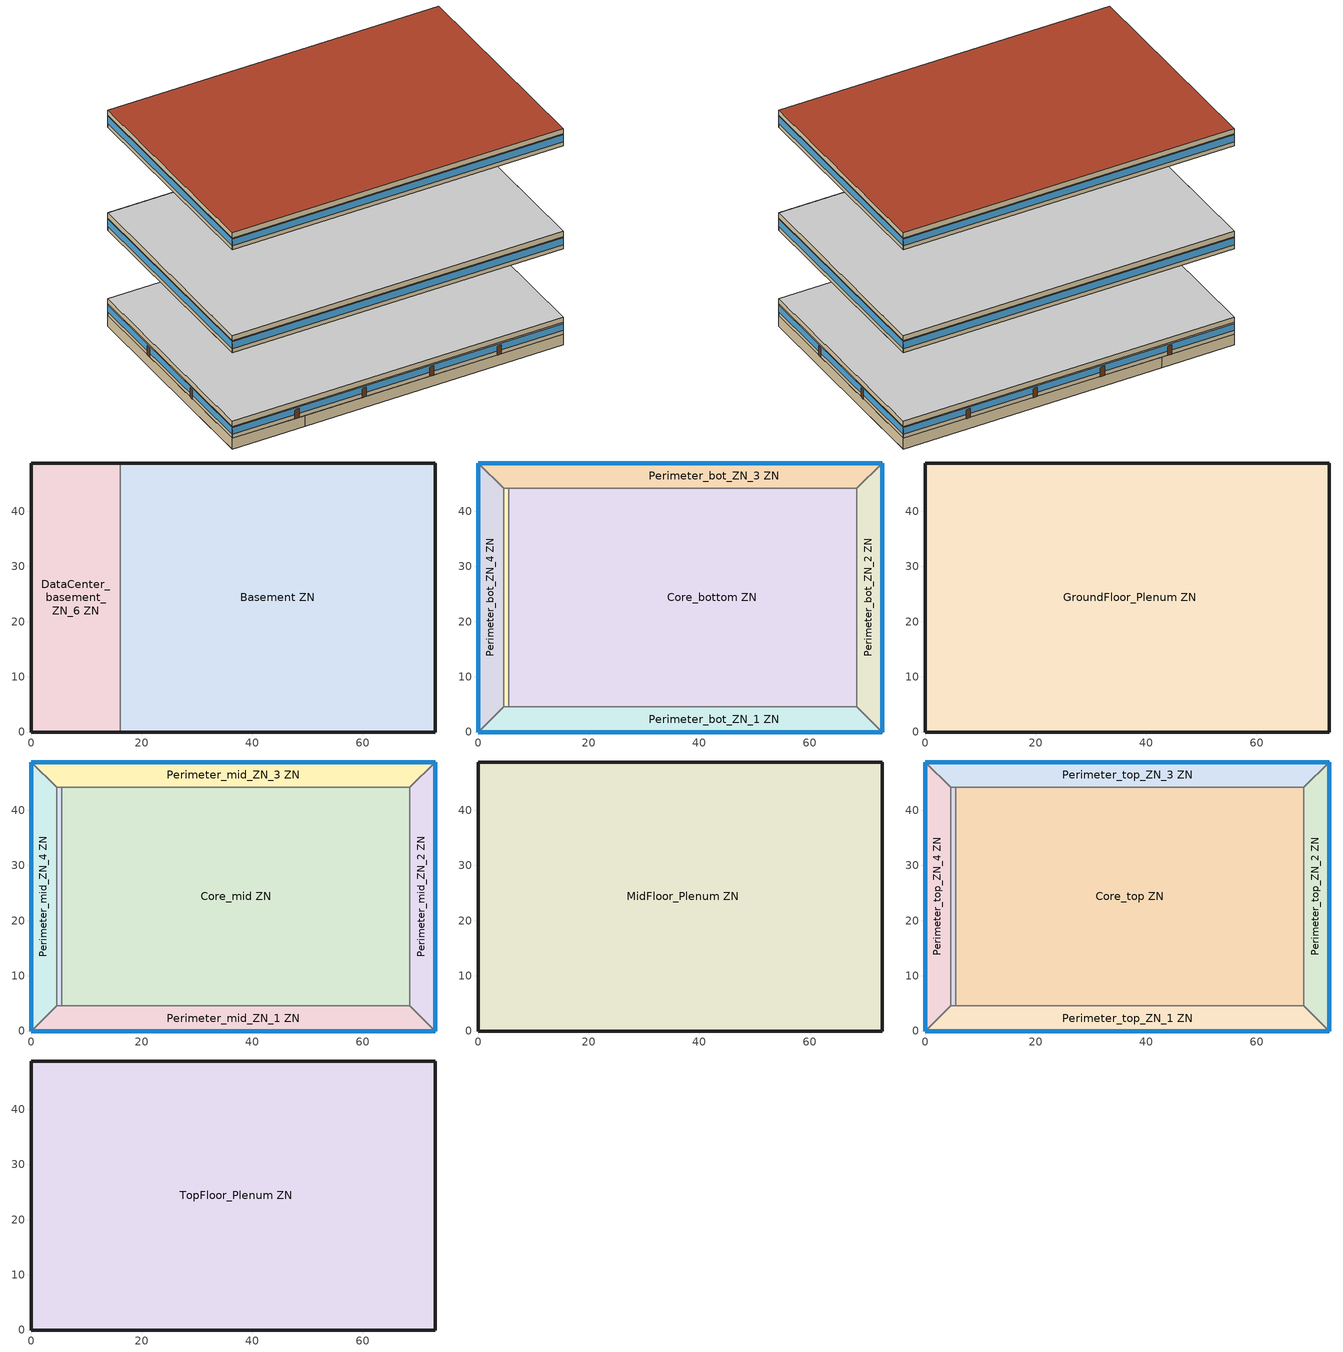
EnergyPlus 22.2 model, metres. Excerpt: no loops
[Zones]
Basement ZN
 floor ground (Basement Floor construction): 73.11,48.74 73.11,0 16.08,0 16.08,48.74 z-2.44
 wall ground (Basement Wall C-Factor 6.47 Height 2.44): 16.08,0 73.11,0 73.11,48.74 16.08,48.74 z-2.44:0
 wall to DataCenter_basement_ZN_6 ZN (Typical Interior Wall): 16.08,48.74 16.08,0 z-2.44:0
DataCenter_basement_ZN_6 ZN
 floor ground (Basement Floor construction): 16.08,48.74 16.08,0 0,0 0,48.74 z-2.44
 wall ground (Basement Wall C-Factor 6.47 Height 2.44): 16.08,48.74 0,48.74 0,0 16.08,0 z-2.44:0
Core_bottom ZN
 floor to Basement ZN (Typical Interior Floor): 68.53,44.16 68.53,4.57 16.08,4.57 16.08,44.16 z0
 floor to DataCenter_basement_ZN_6 ZN (Typical Interior Floor): 16.08,44.16 16.08,4.57 5.49,4.57 5.49,44.16 z0
 wall to Perimeter_bot_ZN_2 ZN (Typical Interior Wall): 68.53,4.57 68.53,44.16 z0:2.74
 wall to Perimeter_bot_ZN_3 ZN (Typical Interior Wall): 68.53,44.16 5.49,44.16 z0:2.74
 wall to Perimeter_bot_ZN_1 ZN (Typical Interior Wall): 5.49,4.57 68.53,4.57 z0:2.74
 wall to DataCenter_bot_ZN_6 ZN (Typical Interior Wall): 5.49,44.16 5.49,4.57 z0:2.74
DataCenter_bot_ZN_6 ZN
 floor to DataCenter_basement_ZN_6 ZN (Typical Interior Floor): 5.49,44.16 5.49,4.57 4.57,4.57 4.57,44.16 z0
 wall to Perimeter_bot_ZN_3 ZN (Typical Interior Wall): 5.49,44.16 4.57,44.16 z0:2.74
 wall to Perimeter_bot_ZN_1 ZN (Typical Interior Wall): 4.57,4.57 5.49,4.57 z0:2.74
 wall to Perimeter_bot_ZN_4 ZN (Typical Interior Wall): 4.57,44.16 4.57,4.57 z0:2.74
Perimeter_bot_ZN_1 ZN
 floor to DataCenter_basement_ZN_6 ZN (Typical Interior Floor): 16.08,4.57 16.08,0 0,0 4.57,4.57 z0
 floor to Basement ZN (Typical Interior Floor): 68.53,4.57 73.11,0 16.08,0 16.08,4.57 z0
 wall outside (Typical Insulated Exterior Mass Wall R-2.39): 0,0 73.11,0 z0:2.74
 wall to Perimeter_bot_ZN_2 ZN (Typical Interior Wall): 73.11,0 68.53,4.57 z0:2.74
 wall to Perimeter_bot_ZN_4 ZN (Typical Interior Wall): 4.57,4.57 0,0 z0:2.74
 window (U 1.22 SHGC 0.25 Sgl Elec Ref Colored 6mm): 0,0 73.11,0 z0.91:2.5
 door (Typical Insulated Metal Door R-1.43): 13.81,0 14.73,0 / 28.64,0 29.56,0 / 43.53,0 44.44,0 / 58.43,0 59.34,0 z0:2.13
Perimeter_bot_ZN_2 ZN
 floor to Basement ZN (Typical Interior Floor): 73.11,48.74 73.11,0 68.53,4.57 68.53,44.16 z0
 wall outside (Typical Insulated Exterior Mass Wall R-2.39): 73.11,0 73.11,48.74 z0:2.74
 wall to Perimeter_bot_ZN_3 ZN (Typical Interior Wall): 73.11,48.74 68.53,44.16 z0:2.74
 window (U 1.22 SHGC 0.25 Sgl Elec Ref Colored 6mm): 73.11,0 73.11,48.74 z0.91:2.5
 door (Typical Insulated Metal Door R-1.43): 73.11,15.6 73.11,16.51 / 73.11,32.21 73.11,33.12 z0:2.13
Perimeter_bot_ZN_3 ZN
 floor to DataCenter_basement_ZN_6 ZN (Typical Interior Floor): 16.08,48.74 16.08,44.16 4.57,44.16 0,48.74 z0
 floor to Basement ZN (Typical Interior Floor): 73.11,48.74 68.53,44.16 16.08,44.16 16.08,48.74 z0
 wall outside (Typical Insulated Exterior Mass Wall R-2.39): 73.11,48.74 0,48.74 z0:2.74
 wall to Perimeter_bot_ZN_4 ZN (Typical Interior Wall): 0,48.74 4.57,44.16 z0:2.74
 window (U 1.22 SHGC 0.25 Sgl Elec Ref Colored 6mm): 73.11,48.74 0,48.74 z0.91:2.5
 door (Typical Insulated Metal Door R-1.43): 59.29,48.74 58.38,48.74 / 44.44,48.74 43.52,48.74 / 29.61,48.74 28.7,48.74 / 14.74,48.74 13.82,48.74 z0:2.13
Perimeter_bot_ZN_4 ZN
 floor to DataCenter_basement_ZN_6 ZN (Typical Interior Floor): 0,48.74 4.57,44.16 4.57,4.57 0,0 z0
 wall outside (Typical Insulated Exterior Mass Wall R-2.39): 0,48.74 0,0 z0:2.74
 window (U 1.22 SHGC 0.25 Sgl Elec Ref Colored 6mm): 0,48.74 0,0 z0.91:2.5
 door (Typical Insulated Metal Door R-1.43): 0,33.19 0,32.27 / 0,16.55 0,15.64 z0:2.13
GroundFloor_Plenum ZN
 floor to Core_bottom ZN (Plenum Acoustical Tile): 68.53,44.16 68.53,4.57 5.49,4.57 5.49,44.16 z2.74
 floor to DataCenter_bot_ZN_6 ZN (Plenum Acoustical Tile): 5.49,44.16 5.49,4.57 4.57,4.57 4.57,44.16 z2.74
 floor to Perimeter_bot_ZN_1 ZN (Plenum Acoustical Tile): 68.53,4.57 73.11,0 0,0 4.57,4.57 z2.74
 floor to Perimeter_bot_ZN_2 ZN (Plenum Acoustical Tile): 73.11,48.74 73.11,0 68.53,4.57 68.53,44.16 z2.74
 floor to Perimeter_bot_ZN_3 ZN (Plenum Acoustical Tile): 73.11,48.74 68.53,44.16 4.57,44.16 0,48.74 z2.74
 floor to Perimeter_bot_ZN_4 ZN (Plenum Acoustical Tile): 0,48.74 4.57,44.16 4.57,4.57 0,0 z2.74
 wall outside (Typical Insulated Exterior Mass Wall R-2.39): 73.11,0 73.11,48.74 0,48.74 0,0 73.11,0 z2.74:3.96
 ceiling adiabatic (Floor Adiabatic construction): 73.11,0 73.11,48.74 0,48.74 0,0 z3.96
Core_mid ZN
 floor adiabatic (Floor Adiabatic construction): 68.53,44.16 68.53,4.57 5.49,4.57 5.49,44.16 z19.82
 wall to Perimeter_mid_ZN_2 ZN (Typical Interior Wall): 68.53,4.57 68.53,44.16 z19.82:22.56
 wall to Perimeter_mid_ZN_3 ZN (Typical Interior Wall): 68.53,44.16 5.49,44.16 z19.82:22.56
 wall to Perimeter_mid_ZN_1 ZN (Typical Interior Wall): 5.49,4.57 68.53,4.57 z19.82:22.56
 wall to DataCenter_mid_ZN_6 ZN (Typical Interior Wall): 5.49,44.16 5.49,4.57 z19.82:22.56
DataCenter_mid_ZN_6 ZN
 floor adiabatic (Floor Adiabatic construction): 5.49,44.16 5.49,4.57 4.57,4.57 4.57,44.16 z19.82
 wall to Perimeter_mid_ZN_3 ZN (Typical Interior Wall): 5.49,44.16 4.57,44.16 z19.82:22.56
 wall to Perimeter_mid_ZN_1 ZN (Typical Interior Wall): 4.57,4.57 5.49,4.57 z19.82:22.56
 wall to Perimeter_mid_ZN_4 ZN (Typical Interior Wall): 4.57,44.16 4.57,4.57 z19.82:22.56
Perimeter_mid_ZN_1 ZN
 floor adiabatic (Floor Adiabatic construction): 68.53,4.57 73.11,0 0,0 4.57,4.57 z19.82
 wall outside (Typical Insulated Exterior Mass Wall R-2.39): 0,0 73.11,0 z19.82:22.56
 wall to Perimeter_mid_ZN_2 ZN (Typical Interior Wall): 73.11,0 68.53,4.57 z19.82:22.56
 wall to Perimeter_mid_ZN_4 ZN (Typical Interior Wall): 4.57,4.57 0,0 z19.82:22.56
 window (U 1.22 SHGC 0.25 Sgl Elec Ref Colored 6mm): 0,0 73.11,0 z20.73:22.32
Perimeter_mid_ZN_2 ZN
 floor adiabatic (Floor Adiabatic construction): 73.11,48.74 73.11,0 68.53,4.57 68.53,44.16 z19.82
 wall outside (Typical Insulated Exterior Mass Wall R-2.39): 73.11,0 73.11,48.74 z19.82:22.56
 wall to Perimeter_mid_ZN_3 ZN (Typical Interior Wall): 73.11,48.74 68.53,44.16 z19.82:22.56
 window (U 1.22 SHGC 0.25 Sgl Elec Ref Colored 6mm): 73.11,0 73.11,48.74 z20.73:22.32
Perimeter_mid_ZN_3 ZN
 floor adiabatic (Floor Adiabatic construction): 73.11,48.74 68.53,44.16 4.57,44.16 0,48.74 z19.82
 wall outside (Typical Insulated Exterior Mass Wall R-2.39): 73.11,48.74 0,48.74 z19.82:22.56
 wall to Perimeter_mid_ZN_4 ZN (Typical Interior Wall): 0,48.74 4.57,44.16 z19.82:22.56
 window (U 1.22 SHGC 0.25 Sgl Elec Ref Colored 6mm): 73.11,48.74 0,48.74 z20.73:22.32
Perimeter_mid_ZN_4 ZN
 floor adiabatic (Floor Adiabatic construction): 0,48.74 4.57,44.16 4.57,4.57 0,0 z19.82
 wall outside (Typical Insulated Exterior Mass Wall R-2.39): 0,48.74 0,0 z19.82:22.56
 window (U 1.22 SHGC 0.25 Sgl Elec Ref Colored 6mm): 0,48.74 0,0 z20.73:22.32
MidFloor_Plenum ZN
 floor to Core_mid ZN (Plenum Acoustical Tile): 68.53,44.16 68.53,4.57 5.49,4.57 5.49,44.16 z22.56
 floor to DataCenter_mid_ZN_6 ZN (Plenum Acoustical Tile): 5.49,44.16 5.49,4.57 4.57,4.57 4.57,44.16 z22.56
 floor to Perimeter_mid_ZN_1 ZN (Plenum Acoustical Tile): 68.53,4.57 73.11,0 0,0 4.57,4.57 z22.56
 floor to Perimeter_mid_ZN_2 ZN (Plenum Acoustical Tile): 73.11,48.74 73.11,0 68.53,4.57 68.53,44.16 z22.56
 floor to Perimeter_mid_ZN_3 ZN (Plenum Acoustical Tile): 73.11,48.74 68.53,44.16 4.57,44.16 0,48.74 z22.56
 floor to Perimeter_mid_ZN_4 ZN (Plenum Acoustical Tile): 0,48.74 4.57,44.16 4.57,4.57 0,0 z22.56
 wall outside (Typical Insulated Exterior Mass Wall R-2.39): 73.11,0 73.11,48.74 0,48.74 0,0 73.11,0 z22.56:23.78
 ceiling adiabatic (Floor Adiabatic construction): 73.11,0 73.11,48.74 0,48.74 0,0 z23.78
Core_top ZN
 floor adiabatic (Floor Adiabatic construction): 68.53,44.16 68.53,4.57 5.49,4.57 5.49,44.16 z43.6
 wall to Perimeter_top_ZN_2 ZN (Typical Interior Wall): 68.53,4.57 68.53,44.16 z43.6:46.34
 wall to Perimeter_top_ZN_3 ZN (Typical Interior Wall): 68.53,44.16 5.49,44.16 z43.6:46.34
 wall to Perimeter_top_ZN_1 ZN (Typical Interior Wall): 5.49,4.57 68.53,4.57 z43.6:46.34
 wall to DataCenter_top_ZN_6 ZN (Typical Interior Wall): 5.49,44.16 5.49,4.57 z43.6:46.34
DataCenter_top_ZN_6 ZN
 floor adiabatic (Floor Adiabatic construction): 5.49,44.16 5.49,4.57 4.57,4.57 4.57,44.16 z43.6
 wall to Perimeter_top_ZN_3 ZN (Typical Interior Wall): 5.49,44.16 4.57,44.16 z43.6:46.34
 wall to Perimeter_top_ZN_1 ZN (Typical Interior Wall): 4.57,4.57 5.49,4.57 z43.6:46.34
 wall to Perimeter_top_ZN_4 ZN (Typical Interior Wall): 4.57,44.16 4.57,4.57 z43.6:46.34
Perimeter_top_ZN_1 ZN
 floor adiabatic (Floor Adiabatic construction): 68.53,4.57 73.11,0 0,0 4.57,4.57 z43.6
 wall outside (Typical Insulated Exterior Mass Wall R-2.39): 0,0 73.11,0 z43.6:46.34
 wall to Perimeter_top_ZN_2 ZN (Typical Interior Wall): 73.11,0 68.53,4.57 z43.6:46.34
 wall to Perimeter_top_ZN_4 ZN (Typical Interior Wall): 4.57,4.57 0,0 z43.6:46.34
 window (U 1.22 SHGC 0.25 Sgl Elec Ref Colored 6mm): 0,0 73.11,0 z44.51:46.1
Perimeter_top_ZN_2 ZN
 floor adiabatic (Floor Adiabatic construction): 73.11,48.74 73.11,0 68.53,4.57 68.53,44.16 z43.6
 wall outside (Typical Insulated Exterior Mass Wall R-2.39): 73.11,0 73.11,48.74 z43.6:46.34
 wall to Perimeter_top_ZN_3 ZN (Typical Interior Wall): 73.11,48.74 68.53,44.16 z43.6:46.34
 window (U 1.22 SHGC 0.25 Sgl Elec Ref Colored 6mm): 73.11,0 73.11,48.74 z44.51:46.1
Perimeter_top_ZN_3 ZN
 floor adiabatic (Floor Adiabatic construction): 73.11,48.74 68.53,44.16 4.57,44.16 0,48.74 z43.6
 wall outside (Typical Insulated Exterior Mass Wall R-2.39): 73.11,48.74 0,48.74 z43.6:46.34
 wall to Perimeter_top_ZN_4 ZN (Typical Interior Wall): 0,48.74 4.57,44.16 z43.6:46.34
 window (U 1.22 SHGC 0.25 Sgl Elec Ref Colored 6mm): 73.11,48.74 0,48.74 z44.51:46.1
Perimeter_top_ZN_4 ZN
 floor adiabatic (Floor Adiabatic construction): 0,48.74 4.57,44.16 4.57,4.57 0,0 z43.6
 wall outside (Typical Insulated Exterior Mass Wall R-2.39): 0,48.74 0,0 z43.6:46.34
 window (U 1.22 SHGC 0.25 Sgl Elec Ref Colored 6mm): 0,48.74 0,0 z44.51:46.1
TopFloor_Plenum ZN
 floor to Core_top ZN (Plenum Acoustical Tile): 68.53,44.16 68.53,4.57 5.49,4.57 5.49,44.16 z46.34
 floor to DataCenter_top_ZN_6 ZN (Plenum Acoustical Tile): 5.49,44.16 5.49,4.57 4.57,4.57 4.57,44.16 z46.34
 floor to Perimeter_top_ZN_1 ZN (Plenum Acoustical Tile): 68.53,4.57 73.11,0 0,0 4.57,4.57 z46.34
 floor to Perimeter_top_ZN_2 ZN (Plenum Acoustical Tile): 73.11,48.74 73.11,0 68.53,4.57 68.53,44.16 z46.34
 floor to Perimeter_top_ZN_3 ZN (Plenum Acoustical Tile): 73.11,48.74 68.53,44.16 4.57,44.16 0,48.74 z46.34
 floor to Perimeter_top_ZN_4 ZN (Plenum Acoustical Tile): 0,48.74 4.57,44.16 4.57,4.57 0,0 z46.34
 wall outside (Typical Insulated Exterior Mass Wall R-2.39): 73.11,0 73.11,48.74 0,48.74 0,0 73.11,0 z46.34:47.56
 roof outside (Typical IEAD Roof R-15.87): 73.11,0 73.11,48.74 0,48.74 0,0 z47.56
[Building]
-LargeOffice-ASHRAE 169-2013-2A created: 2023-01-18 17:07:04 -0800: North Axis {deg}=0; Terrain=City; Loads Convergence Tolerance Value {W}=0.04; Temperature Convergence Tolerance Value {deltaC}=0.2; Solar Distribution=FullInteriorAndExterior; Maximum Number of Warmup Days=25; Minimum Number of Warmup Days=6
[Site:Location]
Tampa-MacDill AFB_FL_USA: Latitude {deg}=27.85; Longitude {deg}=-82.52; Time Zone {hr}=-5; Elevation {m}=8
[SizingPeriod:DesignDay] Day of Month=21; Dry-Bulb Temperature Range Modifier Type=DefaultMultipliers; Humidity Condition Type=Wetbulb; Barometric Pressure {Pa}=101229; Rain Indicator=No; Snow Indicator=No; Daylight Saving Time Indicator=No; Begin Environment Reset Mode=FullResetAtBeginEnvironment
Name | Month | Day Type | Maximum Dry-Bulb Temperature {C} | Daily Dry-Bulb Temperature Range {deltaC} | Wetbulb or DewPoint at Maximum Dry-Bulb {C} | Wind Speed {m/s} | Wind Direction {deg} | Solar Model Indicator | ASHRAE Clear Sky Optical Depth for Beam Irradiance (taub) | ASHRAE Clear Sky Optical Depth for Diffuse Irradiance (taud) | Sky Clearness
Tampa-MacDill.AFB_FL_USA Ann Clg .4% Condns DB=>MWB | 8 | SummerDesignDay | 33.9 | 7.9 | 25.1 | 3.1 | 270 | ASHRAETau | 0.491 | 2.016
Tampa-MacDill.AFB_FL_USA Ann Htg 99.6% Condns DB | 1 | WinterDesignDay | 4.6 | 0 | 4.6 | 2.5 | 10 | ASHRAEClearSky |  |  | 0
[Site:GroundTemperature:FCfactorMethod]
January Ground Temperature {C}=24.2; February Ground Temperature {C}=18.9; March Ground Temperature {C}=15.7; April Ground Temperature {C}=13.6; May Ground Temperature {C}=15.5; June Ground Temperature {C}=17.1; July Ground Temperature {C}=21.2; August Ground Temperature {C}=26.9; September Ground Temperature {C}=27.6; October Ground Temperature {C}=27.9; November Ground Temperature {C}=27.4; December Ground Temperature {C}=26.2
[Site:WaterMainsTemperature]
Calculation Method=Correlation; Annual Average Outdoor Air Temperature {C}=21.85; Maximum Difference In Monthly Average Outdoor Air Temperatures {deltaC}=14.3
[Material] Thermal Absorptance=0.9
Name | Roughness | Thickness {m} | Conductivity {W/m-K} | Density {kg/m3} | Specific Heat {J/kg-K} | Solar Absorptance | Visible Absorptance
1/2IN Gypsum | Smooth | 0.0127 | 0.16 | 784.9 | 830 | 0.4 | 0.4
100mm Normalweight concrete floor | MediumSmooth | 0.1016 | 2.31 | 2322 | 832 | 0.7 | 0.7
1IN Stucco | Smooth | 0.0253 | 0.6918 | 1858 | 837 | 0.7 | 0.92
8IN CONCRETE HW RefBldg | Rough | 0.2032 | 1.311 | 2240 | 836.8 | 0.7 | 0.7
Acoustic Tile - 1/2 in. | MediumSmooth | 0.0127 | 0.0576335 | 288.332 | 795.492 | 0 | 0
F08 Metal surface; Metal Roof Surface | Smooth | 0.0008 | 45.28 | 7824 | 500 | 0.7 | 0.7
G01 13mm gypsum board | Smooth | 0.0127 | 0.16 | 800 | 1090 | 0.7 | 0.5
M10 200mm concrete block basement wall | MediumRough | 0.2032 | 1.326 | 1842 | 912 | 0.7 | 0.7
Roof Membrane | VeryRough | 0.0095 | 0.16 | 1121.29 | 1460 | 0.7 | 0.7
Std Wood 6inch | MediumSmooth | 0.15 | 0.12 | 540 | 1210 | 0.7 | 0.7
[Material:NoMass] Thermal Absorptance=0.9; Solar Absorptance=0.7
Name | Roughness | Thermal Resistance {m2-K/W} | Visible Absorptance
CP02 CARPET PAD; CP02 CARPET PAD 1 | VeryRough | 0.21648 | 0.8
Nonres_Floor_Insulation | MediumSmooth | 2.88292 | 0.7
Typical Insulation R-0.58 | Smooth | 0.101875 | 0.7
Typical Insulation R-14.76 | Smooth | 2.59864 | 0.7
[WindowMaterial:Glazing]
ECREF-1 COLORED 6MM: Optical Data Type=SpectralAverage; Thickness {m}=0.006; Solar Transmittance at Normal Incidence=0.099; Front Side Solar Reflectance at Normal Incidence=0.219; Back Side Solar Reflectance at Normal Incidence=0.219; Visible Transmittance at Normal Incidence=0.155; Front Side Visible Reflectance at Normal Incidence=0.073; Back Side Visible Reflectance at Normal Incidence=0.073; Infrared Transmittance at Normal Incidence=0; Front Side Infrared Hemispherical Emissivity=0.84; Back Side Infrared Hemispherical Emissivity=0.84; Conductivity {W/m-K}=0.9; Dirt Correction Factor for Solar and Visible Transmittance=1; Solar Diffusing=No
[Construction]
Basement Floor construction: M10 200mm concrete block basement wall, CP02 CARPET PAD 1
Floor Adiabatic construction: CP02 CARPET PAD, 100mm Normalweight concrete floor, Nonres_Floor_Insulation
InteriorFurnishings: Std Wood 6inch
Plenum Acoustical Tile: Acoustic Tile - 1/2 in.
Typical IEAD Roof R-15.87: Roof Membrane, Typical Insulation R-14.76, Metal Roof Surface
Typical Insulated Exterior Mass Wall R-2.39: 1IN Stucco, 8IN CONCRETE HW RefBldg, 1/2IN Gypsum
Typical Insulated Metal Door R-1.43: F08 Metal surface, Typical Insulation R-0.58
Typical Interior Floor: 100mm Normalweight concrete floor, CP02 CARPET PAD
Typical Interior Wall: G01 13mm gypsum board, G01 13mm gypsum board
U 1.22 SHGC 0.25 Sgl Elec Ref Colored 6mm: ECREF-1 COLORED 6MM
[Construction:CfactorUndergroundWall]
Basement Wall C-Factor 6.47 Height 2.44: C-Factor {W/m2-K}=6.47322; Height {m}=2.439
[Space] Ceiling Height {m}=autocalculate; Volume {m3}=autocalculate; Floor Area {m2}=autocalculate
Name | Zone | Space Type | Tag 1 | Tag 2
Basement ZN_space | Basement ZN | OFFICE_OPEN_PLAN | OFFICE_BUILDINGS_OFFICE_SPACE | OFFICE
Core_bottom ZN_space | Core_bottom ZN | OFFICE_OPEN_PLAN | OFFICE_BUILDINGS_OFFICE_SPACE | OFFICE
DataCenter_top_ZN_6 ZN_space | DataCenter_top_ZN_6 ZN | STORAGE_ROOM_SMALL | OFFICE_BUILDINGS_OCCUPIABLE_STORAGE_ROOMS_FOR_DRY_MATERIALS | ALL_OTHERS
Core_mid ZN_space | Core_mid ZN | OFFICE_OPEN_PLAN | OFFICE_BUILDINGS_OFFICE_SPACE | OFFICE
Perimeter_top_ZN_1 ZN_space | Perimeter_top_ZN_1 ZN | OFFICE_OPEN_PLAN | OFFICE_BUILDINGS_OFFICE_SPACE | OFFICE
Core_top ZN_space | Core_top ZN | OFFICE_OPEN_PLAN | OFFICE_BUILDINGS_OFFICE_SPACE | OFFICE
DataCenter_basement_ZN_6 ZN_space | DataCenter_basement_ZN_6 ZN | STORAGE_ROOM_LARGE | OFFICE_BUILDINGS_OCCUPIABLE_STORAGE_ROOMS_FOR_DRY_MATERIALS | ALL_OTHERS
DataCenter_mid_ZN_6 ZN_space | DataCenter_mid_ZN_6 ZN | STORAGE_ROOM_SMALL | OFFICE_BUILDINGS_OCCUPIABLE_STORAGE_ROOMS_FOR_DRY_MATERIALS | ALL_OTHERS
DataCenter_bot_ZN_6 ZN_space | DataCenter_bot_ZN_6 ZN | STORAGE_ROOM_SMALL | OFFICE_BUILDINGS_OCCUPIABLE_STORAGE_ROOMS_FOR_DRY_MATERIALS | ALL_OTHERS
Perimeter_mid_ZN_3 ZN_space | Perimeter_mid_ZN_3 ZN | OFFICE_OPEN_PLAN | OFFICE_BUILDINGS_OFFICE_SPACE | OFFICE
Perimeter_bot_ZN_2 ZN_space | Perimeter_bot_ZN_2 ZN | OFFICE_OPEN_PLAN | OFFICE_BUILDINGS_OFFICE_SPACE | OFFICE
Perimeter_bot_ZN_1 ZN_space | Perimeter_bot_ZN_1 ZN | OFFICE_OPEN_PLAN | OFFICE_BUILDINGS_OFFICE_SPACE | OFFICE
Perimeter_bot_ZN_3 ZN_space | Perimeter_bot_ZN_3 ZN | OFFICE_OPEN_PLAN | OFFICE_BUILDINGS_OFFICE_SPACE | OFFICE
Perimeter_bot_ZN_4 ZN_space | Perimeter_bot_ZN_4 ZN | OFFICE_OPEN_PLAN | OFFICE_BUILDINGS_OFFICE_SPACE | OFFICE
Perimeter_mid_ZN_1 ZN_space | Perimeter_mid_ZN_1 ZN | OFFICE_OPEN_PLAN | OFFICE_BUILDINGS_OFFICE_SPACE | OFFICE
Perimeter_mid_ZN_2 ZN_space | Perimeter_mid_ZN_2 ZN | OFFICE_OPEN_PLAN | OFFICE_BUILDINGS_OFFICE_SPACE | OFFICE
Perimeter_mid_ZN_4 ZN_space | Perimeter_mid_ZN_4 ZN | OFFICE_OPEN_PLAN | OFFICE_BUILDINGS_OFFICE_SPACE | OFFICE
Perimeter_top_ZN_2 ZN_space | Perimeter_top_ZN_2 ZN | OFFICE_OPEN_PLAN | OFFICE_BUILDINGS_OFFICE_SPACE | OFFICE
Perimeter_top_ZN_3 ZN_space | Perimeter_top_ZN_3 ZN | OFFICE_OPEN_PLAN | OFFICE_BUILDINGS_OFFICE_SPACE | OFFICE
Perimeter_top_ZN_4 ZN_space | Perimeter_top_ZN_4 ZN | OFFICE_OPEN_PLAN | OFFICE_BUILDINGS_OFFICE_SPACE | OFFICE
[Zone]
Name | Multiplier | Part of Total Floor Area
Basement ZN; Core_bottom ZN; Core_top ZN; DataCenter_basement_ZN_6 ZN; DataCenter_bot_ZN_6 ZN; DataCenter_top_ZN_6 ZN; Perimeter_bot_ZN_1 ZN; Perimeter_bot_ZN_2 ZN; Perimeter_bot_ZN_3 ZN; Perimeter_bot_ZN_4 ZN; Perimeter_top_ZN_1 ZN; Perimeter_top_ZN_2 ZN; Perimeter_top_ZN_3 ZN; Perimeter_top_ZN_4 ZN | 1 | Yes
Core_mid ZN; DataCenter_mid_ZN_6 ZN; Perimeter_mid_ZN_1 ZN; Perimeter_mid_ZN_2 ZN; Perimeter_mid_ZN_3 ZN; Perimeter_mid_ZN_4 ZN | 10 | Yes
GroundFloor_Plenum ZN; TopFloor_Plenum ZN | 1 | No
MidFloor_Plenum ZN | 10 | No
[InternalMass] Construction=InteriorFurnishings
Name | Zone or ZoneList | Surface Area {m2}
Basement Mass | Basement ZN | 5558.85
Core_bottom Mass | Core_bottom ZN | 4992.24
Core_mid Mass | Core_mid ZN | 4992.24
Core_top Mass | Core_top ZN | 4992.24
DataCenter_basement_ZN_6 Mass | DataCenter_basement_ZN_6 ZN | 1567.36
DataCenter_bot_ZN_6 Mass | DataCenter_bot_ZN_6 ZN | 72.4055
DataCenter_mid_ZN_6 Mass | DataCenter_mid_ZN_6 ZN | 72.4055
DataCenter_top_ZN_6 Mass | DataCenter_top_ZN_6 ZN | 72.4055
GroundFloor_Plenum Mass | GroundFloor_Plenum ZN | 7126.21
MidFloor_Plenum Mass | MidFloor_Plenum ZN | 7126.21
Perimeter_bot_ZN_1 Mass | Perimeter_bot_ZN_1 ZN | 626.839
Perimeter_bot_ZN_2 Mass | Perimeter_bot_ZN_2 ZN | 403.95
Perimeter_bot_ZN_3 Mass | Perimeter_bot_ZN_3 ZN | 626.826
Perimeter_bot_ZN_4 Mass | Perimeter_bot_ZN_4 ZN | 403.95
Perimeter_mid_ZN_1 Mass | Perimeter_mid_ZN_1 ZN | 626.839
Perimeter_mid_ZN_2 Mass | Perimeter_mid_ZN_2 ZN | 403.95
Perimeter_mid_ZN_3 Mass | Perimeter_mid_ZN_3 ZN | 626.826
Perimeter_mid_ZN_4 Mass | Perimeter_mid_ZN_4 ZN | 403.95
Perimeter_top_ZN_1 Mass | Perimeter_top_ZN_1 ZN | 626.839
Perimeter_top_ZN_2 Mass | Perimeter_top_ZN_2 ZN | 403.95
Perimeter_top_ZN_3 Mass | Perimeter_top_ZN_3 ZN | 626.826
Perimeter_top_ZN_4 Mass | Perimeter_top_ZN_4 ZN | 403.95
TopFloor_Plenum Mass | TopFloor_Plenum ZN | 7126.21
[ZoneInfiltration:DesignFlowRate] Schedule=OfficeLarge INFIL_SCH_PNNL; Design Flow Rate Calculation Method=Flow/ExteriorArea; Constant Term Coefficient=0; Temperature Term Coefficient=0; Velocity Term Coefficient=0.224; Velocity Squared Term Coefficient=0
Name | Zone or ZoneList or Space or SpaceList | Flow Rate per Exterior Surface Area {m3/s-m2}
GroundFloor_Plenum Infiltration | GroundFloor_Plenum ZN | 0.00102523
MidFloor_Plenum Infiltration | MidFloor_Plenum ZN | 0.00102523
Perimeter_bot_ZN_1 Infiltration | Perimeter_bot_ZN_1 ZN | 0.00102523
Perimeter_bot_ZN_2 Infiltration | Perimeter_bot_ZN_2 ZN | 0.00102523
Perimeter_bot_ZN_3 Infiltration | Perimeter_bot_ZN_3 ZN | 0.00102523
Perimeter_bot_ZN_4 Infiltration | Perimeter_bot_ZN_4 ZN | 0.00102523
Perimeter_mid_ZN_1 Infiltration | Perimeter_mid_ZN_1 ZN | 0.00102523
Perimeter_mid_ZN_2 Infiltration | Perimeter_mid_ZN_2 ZN | 0.00102523
Perimeter_mid_ZN_3 Infiltration | Perimeter_mid_ZN_3 ZN | 0.00102523
Perimeter_mid_ZN_4 Infiltration | Perimeter_mid_ZN_4 ZN | 0.00102523
Perimeter_top_ZN_1 Infiltration | Perimeter_top_ZN_1 ZN | 0.00102523
Perimeter_top_ZN_2 Infiltration | Perimeter_top_ZN_2 ZN | 0.00102523
Perimeter_top_ZN_3 Infiltration | Perimeter_top_ZN_3 ZN | 0.00102523
Perimeter_top_ZN_4 Infiltration | Perimeter_top_ZN_4 ZN | 0.00102523
TopFloor_Plenum Infiltration | TopFloor_Plenum ZN | 7.89086e-05
[Exterior:Lights]
NonDimming Exterior Lights Def: Schedule=Always On; Design Level {W}=62782.82; Control Option=AstronomicalClock
[Exterior:FuelEquipment] Fuel Use Type=Electricity
Name | Schedule | Design Level {W}
Fuel equipment 1 | Large Office BLDG ELEVATORS | 244444
Fuel equipment 2 | OfficeLarge ELEV_LIGHT_FAN_SCH_24_7 | 1942.8
[AirLoopHVAC:ReturnPlenum]
Name | Zone
Air Loop HVAC Return Plenum 1 | GroundFloor_Plenum ZN
Air Loop HVAC Return Plenum 2 | MidFloor_Plenum ZN
Air Loop HVAC Return Plenum 3 | TopFloor_Plenum ZN
[AvailabilityManager:Scheduled] Schedule=Always On Discrete
CAV_bas OA System Availability Manager; DataCenter_basement_ZN_6 ZN PSZ-AC Data Center OA System Availability Manager; DataCenter_bot_ZN_6 ZN PSZ-AC Data Center OA System Availability Manager; DataCenter_mid_ZN_6 ZN PSZ-AC Data Center OA System Availability Manager; DataCenter_top_ZN_6 ZN PSZ-AC Data Center OA System Availability Manager; VAV_bot WITH REHEAT OA System Availability Manager; VAV_mid WITH REHEAT OA System Availability Manager; VAV_top WITH REHEAT OA System Availability Manager
[AvailabilityManager:NightCycle] Applicability Schedule=Always On Discrete; Control Type=CycleOnAny; Thermostat Tolerance {deltaC}=1; Cycling Run Time Control Type=FixedRunTime
Name | Fan Schedule | Cycling Run Time {s}
Availability Manager Night Cycle 4 | OfficeLarge HVACOperationSchd | 3600
Availability Manager Night Cycle 5; Availability Manager Night Cycle 6; Availability Manager Night Cycle 7; Availability Manager Night Cycle 8 | Always On Discrete | 3600
Availability Manager Night Cycle 1; Availability Manager Night Cycle 2; Availability Manager Night Cycle 3 | OfficeLarge HVACOperationSchd | 1800
[Schedule:Day:Interval]
Large Office BLDG ELEVATORS Default; Large Office BLDG ELEVATORS Summer Design Day; Large Office BLDG ELEVATORS Winter Design Day: No, 04:00, 0.05, 05:00, 0.1, 06:00, 0.2, 07:00, 0.4, 09:00, 0.5, 10:00, 0.35, 16:00, 0.15, 17:00, 0.35, 19:00, 0.5, 21:00, 0.4, 22:00, 0.3, 23:00, 0.2, 24:00, 0.1
OfficeLarge ELEV_LIGHT_FAN_SCH_24_7 Default; OfficeLarge ELEV_LIGHT_FAN_SCH_24_7 Summer Design Day; OfficeLarge ELEV_LIGHT_FAN_SCH_24_7 Winter Design Day; OfficeLarge INFIL_SCH_PNNL Default: No, 24:00, 1
OfficeLarge HVACOperationSchd Default: No, 24:00, 0
OfficeLarge HVACOperationSchd SmrDsn|Wkdy Day; OfficeLarge HVACOperationSchd Summer Design Day: No, 06:00, 0, 22:00, 1, 24:00, 0
OfficeLarge HVACOperationSchd Winter Design Day; OfficeLarge HVACOperationSchd WntrDsn|Sat Day: No, 06:00, 0, 18:00, 1, 24:00, 0
OfficeLarge INFIL_SCH_PNNL SmrDsn|Wkdy Day; OfficeLarge INFIL_SCH_PNNL Summer Design Day: No, 06:00, 1, 22:00, 0.25, 24:00, 1
OfficeLarge INFIL_SCH_PNNL Winter Design Day; OfficeLarge INFIL_SCH_PNNL WntrDsn|Sat Day: No, 06:00, 1, 18:00, 0.25, 24:00, 1
[Schedule:Week:Daily]
Large Office BLDG ELEVATORS Week Rule - Jan1-Dec31: Large Office BLDG ELEVATORS Default, Large Office BLDG ELEVATORS Default, Large Office BLDG ELEVATORS Default, Large Office BLDG ELEVATORS Default, Large Office BLDG ELEVATORS Default, Large Office BLDG ELEVATORS Default, Large Office BLDG ELEVATORS Default, Large Office BLDG ELEVATORS Default, Large Office BLDG ELEVATORS Summer Design Day, Large Office BLDG ELEVATORS Winter Design Day, Large Office BLDG ELEVATORS Default, Large Office BLDG ELEVATORS Default
OfficeLarge ELEV_LIGHT_FAN_SCH_24_7 Week Rule - Jan1-Dec31: OfficeLarge ELEV_LIGHT_FAN_SCH_24_7 Default, OfficeLarge ELEV_LIGHT_FAN_SCH_24_7 Default, OfficeLarge ELEV_LIGHT_FAN_SCH_24_7 Default, OfficeLarge ELEV_LIGHT_FAN_SCH_24_7 Default, OfficeLarge ELEV_LIGHT_FAN_SCH_24_7 Default, OfficeLarge ELEV_LIGHT_FAN_SCH_24_7 Default, OfficeLarge ELEV_LIGHT_FAN_SCH_24_7 Default, OfficeLarge ELEV_LIGHT_FAN_SCH_24_7 Default, OfficeLarge ELEV_LIGHT_FAN_SCH_24_7 Summer Design Day, OfficeLarge ELEV_LIGHT_FAN_SCH_24_7 Winter Design Day, OfficeLarge ELEV_LIGHT_FAN_SCH_24_7 Default, OfficeLarge ELEV_LIGHT_FAN_SCH_24_7 Default
OfficeLarge HVACOperationSchd Week Rule - Jan1-Dec31: OfficeLarge HVACOperationSchd Default, OfficeLarge HVACOperationSchd SmrDsn|Wkdy Day, OfficeLarge HVACOperationSchd SmrDsn|Wkdy Day, OfficeLarge HVACOperationSchd SmrDsn|Wkdy Day, OfficeLarge HVACOperationSchd SmrDsn|Wkdy Day, OfficeLarge HVACOperationSchd SmrDsn|Wkdy Day, OfficeLarge HVACOperationSchd WntrDsn|Sat Day, OfficeLarge HVACOperationSchd Default, OfficeLarge HVACOperationSchd Summer Design Day, OfficeLarge HVACOperationSchd Winter Design Day, OfficeLarge HVACOperationSchd Default, OfficeLarge HVACOperationSchd Default
OfficeLarge INFIL_SCH_PNNL Week Rule - Jan1-Dec31: OfficeLarge INFIL_SCH_PNNL Default, OfficeLarge INFIL_SCH_PNNL SmrDsn|Wkdy Day, OfficeLarge INFIL_SCH_PNNL SmrDsn|Wkdy Day, OfficeLarge INFIL_SCH_PNNL SmrDsn|Wkdy Day, OfficeLarge INFIL_SCH_PNNL SmrDsn|Wkdy Day, OfficeLarge INFIL_SCH_PNNL SmrDsn|Wkdy Day, OfficeLarge INFIL_SCH_PNNL WntrDsn|Sat Day, OfficeLarge INFIL_SCH_PNNL Default, OfficeLarge INFIL_SCH_PNNL Summer Design Day, OfficeLarge INFIL_SCH_PNNL Winter Design Day, OfficeLarge INFIL_SCH_PNNL Default, OfficeLarge INFIL_SCH_PNNL Default
[Schedule:Year]
Large Office BLDG ELEVATORS: Large Office BLDG ELEVATORS Week Rule - Jan1-Dec31, 1, 1, 12, 31
OfficeLarge ELEV_LIGHT_FAN_SCH_24_7: OfficeLarge ELEV_LIGHT_FAN_SCH_24_7 Week Rule - Jan1-Dec31, 1, 1, 12, 31
OfficeLarge HVACOperationSchd: OfficeLarge HVACOperationSchd Week Rule - Jan1-Dec31, 1, 1, 12, 31
OfficeLarge INFIL_SCH_PNNL: OfficeLarge INFIL_SCH_PNNL Week Rule - Jan1-Dec31, 1, 1, 12, 31
[Schedule:Compact]
Always On: Through: 12/31, For: AllDays, Until: 24:00, 1
[Schedule:Constant]
Always On Discrete: Hourly Value=1
